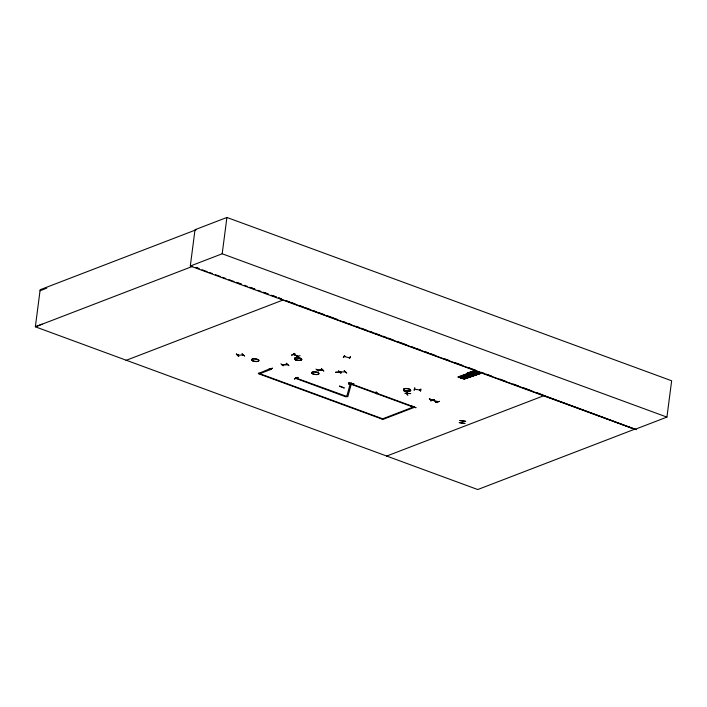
<?xml version="1.0" encoding="UTF-8"?>
<svg xmlns="http://www.w3.org/2000/svg" width="707" height="707" viewBox="0 0 707 707"><rect width="100%" height="100%" fill="white"/><g stroke="black" fill="none" stroke-linecap="round" stroke-linejoin="round"><path stroke-width="1.06" d="M410.679 393.543L404.917 393.295L410.661 393.605M406.693 391.333L407.692 393.445M414.744 387.957L414.152 390.255L414.762 387.957M419.852 389.911L420.365 389.433M419.808 389.601L419.799 389.999M420.612 391.086L420.842 389.009L420.338 390.98M190.298 266.035L195.017 229.722L226.912 217.456L671.65 380.781L666.931 417.103L635.036 429.361L190.298 266.035L222.192 253.778L666.931 417.103M222.192 253.778L226.912 217.456M237.782 355.206L238.524 354.728L237.87 355.285M238.392 355.268L238.506 354.879M258.974 372.907L258.912 373.358L382.69 418.818M414.125 407.418L350.928 384.21L351.591 383.963L414.779 407.17L382.947 419.41L258.258 373.614L270.242 368.577M270.684 368.957L270.799 368.453L271.311 369.081L271.143 368.568M286.264 363.221L288.907 365.643L286.273 363.46M293.935 354.631L293.582 353.942L293.317 354.525M298.151 356.204L293.476 354.481L293.617 353.968M296.224 377.679L296.162 378.21L296.145 377.635M297.877 377.573L294.395 378.872L297.877 377.317M339.625 385.978L344.327 388.01L339.501 386.287M349.832 357.662C349.231 357.839 342.25 356.169 344.795 356.372M344.707 356.664L344.742 356.116L344.671 356.646M350.398 383.318L351.582 383.026L347.8 396.795L296.233 378.104L295.579 378.351L346.015 396.874L346.677 396.627L350.398 383.318L351.529 383.486M351.211 383.3L350.902 383.76M351.308 383.786L350.849 383.627L351.388 383.291M351.591 383.963L351.644 383.503M436.846 401.258L437.421 401.903M436.961 401.187L437.006 401.753M635.036 429.361L590.584 412.72M459.258 422.68L465.073 423.466L459.285 422.556M409.698 391.386L403.909 391.024L409.653 391.307M462.705 421.019L462.033 422.954M462.316 423.016L462.952 421.107M411.182 405.898L415.902 407.647M335.631 372.324L340.96 372.059M413.524 406.772L414.037 406.746L413.471 406.808M431.712 399.941L431.579 399.853M236.324 354.172L238.772 356.301L236.589 354.092M283.268 365.864L280.9 363.752M315.941 369.063L318.397 371.184M341.03 373.084L338.556 370.963M340.756 373.155L338.529 371.007M344.618 355.559L343.284 357.503L344.601 355.586M350.433 356.628L349.329 358.582L350.372 356.664M272.389 368.197L268.757 369.452L272.425 368.267M291.629 355.064L295.058 353.756L291.664 355.135M430.669 400.728L434.345 399.543L430.908 400.745M434.31 399.482L430.872 400.772M376.76 393.826L376.151 391.705M458.092 377.034L458.507 377.185M459.921 377.706L476.244 372.05L460.142 377.679M473.275 370.972L467.062 373.269L473.787 371.157L458.039 376.999M458.525 377.202L468.158 373.835M468.635 373.87L475.069 371.626L474.512 371.414M471.26 374.825L461.839 378.316L462.661 378.634L471.958 375.161L462.016 378.272M467.053 373.261L473.805 371.148M462.652 378.643L462.475 378.448M469.51 374.18L469.731 374.436M469.271 374.268L476.147 371.935M469.678 374.401L460.69 378.006L470.04 374.551M463.721 379.023L480.141 373.411M470.774 374.648L471.489 375.002M464.075 379.182L480.265 373.535L463.898 378.979M471.445 374.984L462.351 378.528M472.7 375.249L478.878 372.934M338.406 372.492L338.397 372.262M420.409 390.061L414.726 389.239M236.58 354.119L238.736 356.337M40.025 290.789L46.803 288.129M42.128 324.151L35.35 326.802L40.166 289.729L196.466 229.642M635.072 429.061L477.746 489.544L35.35 326.802L192.684 266.318M126.032 360.376L283.357 299.901M259.831 373.703L271.108 369.363L270.18 369.027M382.027 419.065L413.206 407.082M386.632 456.086L544.028 395.628L589.55 412.34M300.06 355.674L296.454 356.867M270.746 368.974L271.258 369.063M429.485 398.907L437.297 401.956M411.006 406.039L415.919 407.718M439.321 401.382L435.645 402.583L439.321 401.39M468.317 373.729L474.662 371.396M468.352 373.756L474.733 371.52M474.971 371.511L468.458 373.711M460.743 378.015L460.23 377.838L469.528 374.365M470.747 374.622L477.154 372.395M470.959 374.71L477.472 372.527L461.839 378.316M472.258 375.17L478.595 372.819M353.376 384.537L348.666 382.708L353.473 384.502M237.879 355.188L243.164 355.038L242.589 354.967M282.066 364.785L287.44 364.626L282.146 364.874M322.525 369.982L317.275 370.123L322.498 369.973M407.877 393.428L406.825 391.51M376.61 392.738L377.273 392.853L376.628 392.818M407.365 394.497L406.781 394.471M467.963 373.65L458.392 377.149L458.861 377.308M467.822 373.738L467.265 373.349M471.339 374.798L470.88 374.595M473.222 375.514L473.531 375.762M293.502 354.481L298.027 356.257M242.209 353.898L244.622 356.054L241.997 353.871M321.385 368.807L323.779 370.954M323.726 371.007L321.588 368.798M348.701 384.016L354.021 383.804L348.604 383.91M344.203 370.813L346.73 372.934M339.961 372.032L345.281 371.855M344.265 356.584L344.291 356.142M406.896 393.375L407.877 395.478M420.356 389.53L419.834 389.451M195.786 267.458L198.888 268.598M201.99 269.738L207.169 271.638M209.237 272.398L212.339 273.538M215.441 274.678L220.619 276.578M222.687 277.338L225.789 278.478M228.891 279.618L234.061 281.519M236.138 282.279L241.308 284.179M244.41 285.319L247.512 286.459M249.589 287.219L254.759 289.119M257.861 290.259L260.963 291.399M263.031 292.159L268.209 294.059L265.134 292.91M271.311 295.199L276.481 297.099L273.397 295.95M286.83 300.89L289.932 302.03M292 302.79L295.102 303.93M300.281 305.831L303.383 306.971M305.451 307.731L310.62 309.631M313.722 310.771L316.824 311.911M318.892 312.671L324.071 314.571M327.173 315.711L337.513 319.511M342.692 321.411L345.794 322.551M347.862 323.311L350.964 324.451M356.134 326.342L359.236 327.482M361.304 328.242L366.482 330.142M369.584 331.283L372.686 332.423M374.754 333.183L379.924 335.083M383.026 336.223L386.128 337.363M388.205 338.123L393.375 340.023M398.545 341.923L406.817 344.963M411.995 346.863L415.097 348.003M417.165 348.763L420.267 349.894M425.437 351.794L428.539 352.934M430.607 353.694L435.786 355.594M444.058 358.635L449.228 360.535M454.407 362.435L462.678 365.475M467.848 367.375L476.12 370.415M481.299 372.315L484.401 373.446M486.469 374.206L491.639 376.106M499.92 379.146L505.09 381.046M513.362 384.087L518.531 385.987M523.71 387.887L531.982 390.927M537.152 392.827L543.356 395.107M284.391 300.281L542.994 395.248M195.91 267.414L199.012 268.554M238.268 283.012L241.37 284.152M251.701 287.961L254.803 289.101M544.028 395.628L636.539 429.697M437.359 401.885L429.343 398.951M296.109 378.192L295.597 378.104M344.282 370.768L346.518 372.934M340.845 372.006L335.516 372.271M298.062 377.644L294.439 378.837M477.278 372.448L477.499 372.518M459.921 420.506L465.736 421.337L459.904 420.594M281.66 298.999L278.558 297.859L281.66 298.99M253.15 361.047A3.668 1.281 7.4 0 0 258.886 360.773A3.668 1.281 7.4 0 0 253.751 358.891A3.668 1.281 7.4 0 0 253.15 361.047M253.168 360.915A3.668 1.281 7.4 0 0 258.903 360.641A3.668 1.281 7.4 0 0 253.769 358.758A3.668 1.281 7.4 0 0 253.168 360.915M404.978 390.75A3.659 1.281 7.4 0 0 410.705 390.476A3.659 1.281 7.4 0 0 405.579 388.594A3.659 1.281 7.4 0 0 404.978 390.75M404.987 390.618A3.668 1.281 7.4 0 0 410.723 390.344A3.668 1.281 7.4 0 0 405.597 388.461A3.668 1.281 7.4 0 0 404.987 390.618M295.977 359.943A3.659 1.281 7.4 0 0 301.703 359.669A3.659 1.281 7.4 0 0 296.587 357.786A3.659 1.281 7.4 0 0 295.977 359.943A3.659 1.281 7.4 0 0 301.703 359.669A3.659 1.281 7.4 0 0 296.587 357.795A3.659 1.281 7.4 0 0 295.977 359.951M295.994 359.81A3.668 1.281 7.4 0 0 301.73 359.536A3.668 1.281 7.4 0 0 296.595 357.645A3.668 1.281 7.4 0 0 295.994 359.81M313.219 374.021A3.659 1.281 7.4 0 0 318.937 373.738A3.659 1.281 7.4 0 0 313.82 371.855A3.659 1.281 7.4 0 0 313.219 374.021A3.659 1.281 7.4 0 0 318.937 373.764A3.659 1.281 7.4 0 0 313.811 371.882A3.659 1.281 7.4 0 0 313.21 374.038"/></g></svg>
